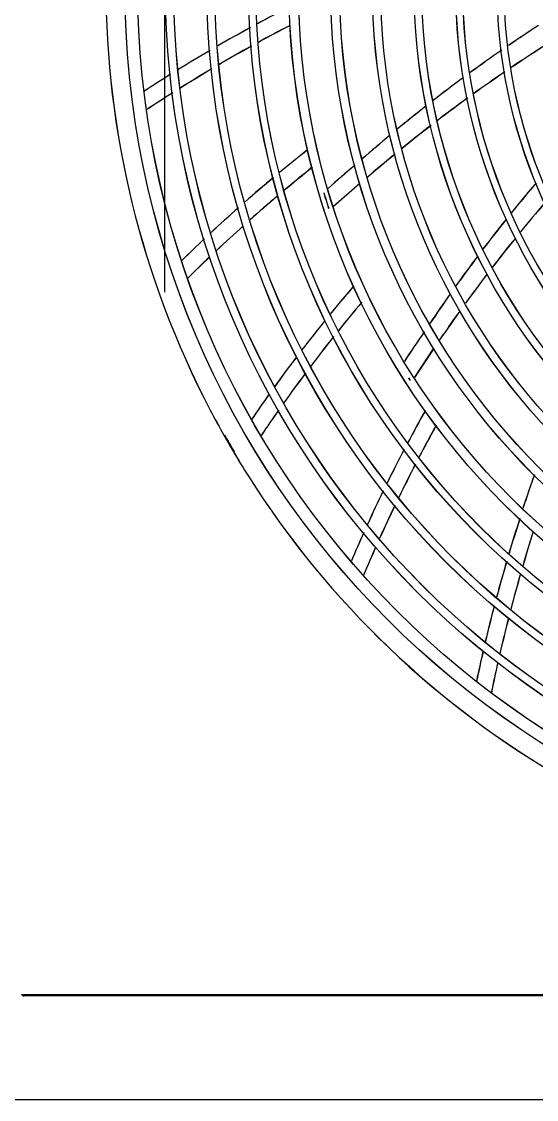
# Model space of a CAD drawing. Header units: millimetres. Extents: x 5204 to 163252, y 3613 to 115772.
# Drawn here: x 38746.6 to 38908.3, y 33405.3 to 33743.9 of the extents above; entities that cross this region are included whole.
import ezdxf

# ---------------------------------------------------------------- set-up
doc = ezdxf.new("R2010")
doc.units = ezdxf.units.MM
doc.header["$LTSCALE"] = 0.2
doc.layers.add('0-1', color=7, linetype='Continuous')

msp = doc.modelspace()

# ---------------------------------------------------------------- linework, layer by layer
at = {"layer": '0-1', "color": 7, "linetype": 'Continuous'}
for p, q in [((38791.58, 33658.95), (38791.58, 33808.95)), ((38855.08, 33694.85), (38857.08, 33696.55)), ((38855.08, 33694.85), (38857.08, 33696.55)), ((38855.09, 33694.89), (38857.09, 33696.59)), ((38852.88, 33693.05), (38844.58, 33685.85)), ((38852.88, 33693.05), (38844.58, 33685.85)), ((38852.85, 33693.07), (38844.6, 33685.81)), ((38842.96, 33685.53), (38843.06, 33685.21)), ((38842.98, 33685.55), (38843.08, 33685.25)), ((38842.98, 33685.55), (38843.08, 33685.25)), ((38877.75, 33643.64), (38879.25, 33645.8)), ((38877.78, 33643.65), (38879.28, 33645.75)), ((38877.78, 33643.65), (38879.28, 33645.75)), ((38876.08, 33641.25), (38869.98, 33632.15)), ((38876.08, 33641.25), (38869.98, 33632.15)), ((38876.04, 33641.28), (38870, 33632.19)), ((38868.46, 33631.46), (38868.64, 33631.18)), ((38868.48, 33631.45), (38868.68, 33631.15)), ((38868.48, 33631.45), (38868.68, 33631.15)), ((38746.56, 33438.34), (39375.56, 33438.34)), ((38746.56, 33438.34), (39375.56, 33438.34)), ((38746.58, 33438.35), (39375.58, 33438.35)), ((38751.56, 33437.84), (38747.36, 33437.84)), ((38751.56, 33437.84), (38747.36, 33437.84)), ((38751.58, 33437.85), (38747.38, 33437.85)), ((38751.56, 33437.84), (38751.56, 33438.34)), ((38751.56, 33437.84), (38751.56, 33438.34)), ((39147.56, 33437.84), (38751.56, 33437.84)), ((39147.56, 33437.84), (38751.56, 33437.84)), ((38751.58, 33437.85), (38751.58, 33438.35)), ((39147.58, 33437.85), (38751.58, 33437.85)), ((38596.06, 33405.34), (39526.06, 33405.34))]:
    msp.add_line(p, q, dxfattribs=at)
for centre, radius in [((39061.06, 33755.34), 282), ((39061.08, 33755.35), 282), ((39061.08, 33755.35), 282), ((39061.06, 33755.34), 278), ((39061.08, 33755.35), 278), ((39061.08, 33755.35), 278), ((39061.06, 33755.34), 269.3), ((39061.08, 33755.35), 269.3), ((39061.08, 33755.35), 269.3), ((39061.06, 33755.34), 266.7), ((39061.08, 33755.35), 266.7), ((39061.08, 33755.35), 266.7), ((39061.06, 33755.34), 256.25), ((39061.08, 33755.35), 256.25), ((39061.08, 33755.35), 256.25), ((39061.06, 33755.34), 253.75), ((39061.08, 33755.35), 253.75), ((39061.08, 33755.35), 253.75), ((39061.06, 33755.34), 243.15), ((39061.08, 33755.35), 243.15), ((39061.08, 33755.35), 243.15), ((39061.06, 33755.34), 240.85), ((39061.08, 33755.35), 240.85), ((39061.08, 33755.35), 240.85), ((39061.06, 33755.34), 230.5), ((39061.08, 33755.35), 230.5), ((39061.08, 33755.35), 230.5), ((39061.06, 33755.34), 227.5), ((39061.08, 33755.35), 227.5), ((39061.08, 33755.35), 227.5), ((39061.06, 33755.34), 217.4), ((39061.08, 33755.35), 217.4), ((39061.08, 33755.35), 217.4), ((39061.06, 33755.34), 214.6), ((39061.08, 33755.35), 214.6), ((39061.08, 33755.35), 214.6), ((39061.06, 33755.34), 204.3), ((39061.08, 33755.35), 204.3), ((39061.08, 33755.35), 204.3), ((39061.06, 33755.34), 201.7), ((39061.08, 33755.35), 201.7), ((39061.08, 33755.35), 201.7), ((39061.06, 33755.34), 191.2), ((39061.08, 33755.35), 191.2), ((39061.08, 33755.35), 191.2), ((39061.06, 33755.34), 188.8), ((39061.08, 33755.35), 188.8), ((39061.08, 33755.35), 188.8), ((39061.06, 33755.34), 178.1), ((39061.08, 33755.35), 178.1), ((39061.08, 33755.35), 178.1), ((39061.06, 33755.34), 175.9), ((39061.08, 33755.35), 175.9), ((39061.08, 33755.35), 175.9), ((39061.06, 33755.34), 165.1), ((39061.08, 33755.35), 165.1), ((39061.08, 33755.35), 165.1), ((39061.06, 33755.34), 162.9), ((39061.08, 33755.35), 162.9), ((39061.08, 33755.35), 162.9)]:
    msp.add_circle(centre, radius, dxfattribs=at)
for centre, radius, start, end in [((39061.06, 33755.34), 288, 152.388, 207.612), ((39061.08, 33755.35), 288, 152.388, 207.612), ((39061.08, 33755.35), 288, 152.388, 207.612), ((39051.27, 33315.35), 486.03, 116.9731, 118.314), ((39051.28, 33315.35), 486.03, 116.973, 118.314), ((39051.28, 33315.35), 486.03, 116.973, 118.314), ((39051.27, 33315.35), 486.03, 118.6158, 120.004), ((39051.28, 33315.35), 486.03, 118.616, 120.004), ((39051.28, 33315.35), 486.03, 118.616, 120.004), ((39061.28, 33298.95), 499.97, 117.432, 118.726), ((39061.28, 33298.95), 499.97, 117.432, 118.726), ((39061.29, 33298.92), 499.97, 117.4324, 118.7264), ((39175.68, 33332.85), 488.95, 123.051, 124.39), ((39175.68, 33332.85), 488.95, 123.051, 124.39), ((39175.69, 33332.88), 488.95, 123.0507, 124.3902), ((39051.27, 33315.35), 486.03, 120.3301, 121.7154), ((39051.28, 33315.35), 486.03, 120.33, 121.715), ((39051.28, 33315.35), 486.03, 120.33, 121.715), ((39061.28, 33298.95), 499.97, 119.014, 120.341), ((39061.28, 33298.95), 499.97, 119.014, 120.341), ((39061.29, 33298.92), 499.97, 119.0137, 120.3412), ((39175.68, 33332.85), 488.95, 124.682, 126.106), ((39175.68, 33332.85), 488.95, 124.682, 126.106), ((39175.69, 33332.88), 488.95, 124.6824, 126.1064), ((39170.85, 33328.38), 483.76, 122.5906, 123.9956), ((39170.88, 33328.35), 483.76, 122.591, 123.996), ((39170.88, 33328.35), 483.76, 122.591, 123.996), ((39051.27, 33315.35), 486.03, 122.0426, 123.191), ((39051.28, 33315.35), 486.03, 122.043, 123.191), ((39051.28, 33315.35), 486.03, 122.043, 123.191), ((39061.28, 33298.95), 499.97, 120.659, 121.977), ((39061.28, 33298.95), 499.97, 120.659, 121.977), ((39061.29, 33298.92), 499.97, 120.659, 121.9765), ((39170.85, 33328.38), 483.76, 124.2772, 125.7033), ((39170.88, 33328.35), 483.76, 124.277, 125.703), ((39170.88, 33328.35), 483.76, 124.277, 125.703), ((39175.68, 33332.85), 488.95, 126.412, 127.812), ((39175.68, 33332.85), 488.95, 126.412, 127.812), ((39175.69, 33332.88), 488.95, 126.4116, 127.8121), ((39061.28, 33298.95), 499.97, 122.305, 123.405), ((39061.28, 33298.95), 499.97, 122.305, 123.405), ((39061.29, 33298.92), 499.97, 122.3051, 123.4052), ((39175.68, 33332.85), 488.95, 128.151, 129.508), ((39175.68, 33332.85), 488.95, 128.151, 129.508), ((39175.69, 33332.88), 488.95, 128.1515, 129.5077), ((39170.85, 33328.38), 483.76, 125.9668, 127.3879), ((39170.88, 33328.35), 483.76, 125.967, 127.388), ((39170.88, 33328.35), 483.76, 125.967, 127.388), ((39170.85, 33328.38), 483.76, 127.6727, 129.0633), ((39170.88, 33328.35), 483.76, 127.673, 129.063), ((39170.88, 33328.35), 483.76, 127.673, 129.063), ((39175.68, 33332.85), 488.95, 129.867, 131.188), ((39175.68, 33332.85), 488.95, 129.867, 131.188), ((39175.69, 33332.88), 488.95, 129.867, 131.1883), ((39137.28, 33321.85), 486.03, 128.241, 129.573), ((39137.28, 33321.85), 486.03, 128.241, 129.573), ((39137.3, 33321.89), 486.03, 128.2408, 129.5731), ((39170.85, 33328.38), 483.76, 129.3814, 130.4354), ((39170.88, 33328.35), 483.76, 129.381, 130.435), ((39170.88, 33328.35), 483.76, 129.381, 130.435), ((39150.28, 33307.75), 499.97, 128.667, 129.988), ((39150.28, 33307.75), 499.97, 128.667, 129.988), ((39150.33, 33307.73), 499.97, 128.6667, 129.9876), ((39006.28, 33512.25), 242.51, 129.736, 132.356), ((39006.28, 33512.25), 242.51, 129.736, 132.356), ((39006.32, 33512.26), 242.51, 129.7363, 132.3559), ((39137.28, 33321.85), 486.03, 129.875, 131.251), ((39137.28, 33321.85), 486.03, 129.875, 131.251), ((39137.3, 33321.89), 486.03, 129.8745, 131.2515), ((39281.08, 33376.95), 488.95, 139.687, 141.124), ((39281.08, 33376.95), 488.95, 139.687, 141.124), ((39281.13, 33376.95), 488.95, 139.6874, 141.1236), ((39061.06, 33755.34), 229, 196.5606, 197.3522), ((39061.08, 33755.35), 229, 196.561, 197.352), ((39061.08, 33755.35), 229, 196.561, 197.352), ((39150.28, 33307.75), 499.97, 130.278, 131.608), ((39150.28, 33307.75), 499.97, 130.278, 131.608), ((39150.33, 33307.73), 499.97, 130.2775, 131.6084), ((39061.06, 33755.34), 229, 197.3522, 197.7502), ((39061.08, 33755.35), 229, 197.352, 197.75), ((39061.08, 33755.35), 229, 197.352, 197.75), ((39277.58, 33371.35), 483.76, 139.284, 140.68), ((39277.58, 33371.35), 483.76, 139.284, 140.68), ((39277.62, 33371.34), 483.76, 139.284, 140.68), ((39137.28, 33321.85), 486.03, 131.584, 132.946), ((39137.28, 33321.85), 486.03, 131.584, 132.946), ((39137.3, 33321.89), 486.03, 131.5835, 132.9455), ((39150.28, 33307.75), 499.97, 131.933, 133.23), ((39150.28, 33307.75), 499.97, 131.933, 133.23), ((39150.33, 33307.73), 499.97, 131.9326, 133.2298), ((39281.08, 33376.95), 488.95, 141.405, 142.815), ((39281.08, 33376.95), 488.95, 141.405, 142.815), ((39281.13, 33376.95), 488.95, 141.4051, 142.8146), ((39137.28, 33321.85), 486.03, 133.292, 134.43), ((39137.28, 33321.85), 486.03, 133.292, 134.43), ((39137.3, 33321.89), 486.03, 133.2918, 134.43), ((39277.58, 33371.35), 483.76, 140.985, 142.361), ((39277.58, 33371.35), 483.76, 140.985, 142.361), ((39277.62, 33371.34), 483.76, 140.9848, 142.361), ((39150.28, 33307.75), 499.97, 133.578, 134.67), ((39150.28, 33307.75), 499.97, 133.578, 134.67), ((39150.33, 33307.73), 499.97, 133.5779, 134.6696), ((39281.08, 33376.95), 488.95, 143.131, 144.506), ((39281.08, 33376.95), 488.95, 143.131, 144.506), ((39281.13, 33376.95), 488.95, 143.1315, 144.5055), ((39277.58, 33371.35), 483.76, 142.695, 144.041), ((39277.58, 33371.35), 483.76, 142.695, 144.041), ((39277.62, 33371.34), 483.76, 142.6954, 144.0408), ((39220.39, 33345.09), 486.03, 139.4784, 140.8414), ((39220.38, 33345.05), 486.03, 139.478, 140.841), ((39220.38, 33345.05), 486.03, 139.478, 140.841), ((39281.08, 33376.95), 488.95, 144.849, 146.187), ((39281.08, 33376.95), 488.95, 144.849, 146.187), ((39281.13, 33376.95), 488.95, 144.849, 146.187), ((39235.94, 33333.75), 499.97, 139.9095, 141.2197), ((39235.98, 33333.75), 499.97, 139.91, 141.22), ((39235.98, 33333.75), 499.97, 139.91, 141.22), ((39277.58, 33371.35), 483.76, 144.402, 145.435), ((39277.58, 33371.35), 483.76, 144.402, 145.435), ((39277.62, 33371.34), 483.76, 144.402, 145.4354), ((39220.38, 33345.05), 486.03, 141.143, 142.522), ((39220.38, 33345.05), 486.03, 141.143, 142.522), ((39220.39, 33345.09), 486.03, 141.1429, 142.5216), ((39071.08, 33506.35), 242.51, 144.719, 147.357), ((39071.08, 33506.35), 242.51, 144.719, 147.357), ((39071.1, 33506.37), 242.51, 144.719, 147.3573), ((39235.94, 33333.75), 499.97, 141.5085, 142.851), ((39235.98, 33333.75), 499.97, 141.509, 142.851), ((39235.98, 33333.75), 499.97, 141.509, 142.851), ((39220.39, 33345.09), 486.03, 142.8563, 144.2073), ((39220.38, 33345.05), 486.03, 142.856, 144.207), ((39220.38, 33345.05), 486.03, 142.856, 144.207), ((39235.94, 33333.75), 499.97, 143.1612, 144.4944), ((39235.98, 33333.75), 499.97, 143.161, 144.494), ((39235.98, 33333.75), 499.97, 143.161, 144.494), ((39061.06, 33755.34), 229, 212.6022, 212.7502), ((39061.08, 33755.35), 229, 212.602, 212.75), ((39061.08, 33755.35), 229, 212.602, 212.75), ((39220.39, 33345.09), 486.03, 144.562, 145.708), ((39220.38, 33345.05), 486.03, 144.562, 145.708), ((39220.38, 33345.05), 486.03, 144.562, 145.708), ((39061.06, 33755.34), 288, 207.612, 209.4032), ((39061.08, 33755.35), 288, 207.612, 209.403), ((39061.08, 33755.35), 288, 207.612, 209.403), ((39235.94, 33333.75), 499.97, 144.8084, 145.9111), ((39235.98, 33333.75), 499.97, 144.808, 145.911), ((39235.98, 33333.75), 499.97, 144.808, 145.911), ((39297.37, 33384.06), 486.03, 150.7171, 152.0706), ((39297.38, 33384.05), 486.03, 150.717, 152.071), ((39297.38, 33384.05), 486.03, 150.717, 152.071), ((39314.78, 33375.95), 499.97, 151.161, 152.465), ((39314.78, 33375.95), 499.97, 151.161, 152.465), ((39314.82, 33375.97), 499.97, 151.1611, 152.4653), ((39061.06, 33755.34), 288, 209.4032, 209.6021), ((39061.08, 33755.35), 288, 209.403, 209.602), ((39061.08, 33755.35), 288, 209.403, 209.602), ((39061.06, 33755.34), 287.8, 209.4027, 210.5973), ((39061.08, 33755.35), 287.8, 209.403, 210.597), ((39061.08, 33755.35), 287.8, 209.403, 210.597), ((39061.06, 33755.34), 288, 209.6021, 210.3979), ((39061.08, 33755.35), 288, 209.602, 210.398), ((39061.08, 33755.35), 288, 209.602, 210.398), ((39061.06, 33755.34), 288, 210.3979, 210.5968), ((39061.08, 33755.35), 288, 210.398, 210.597), ((39061.08, 33755.35), 288, 210.398, 210.597), ((39061.06, 33755.34), 288, 210.5968, 212.388), ((39061.08, 33755.35), 288, 210.597, 212.388), ((39061.08, 33755.35), 288, 210.597, 212.388), ((39297.37, 33384.06), 486.03, 152.3718, 153.7589), ((39297.38, 33384.05), 486.03, 152.372, 153.759), ((39297.38, 33384.05), 486.03, 152.372, 153.759), ((39314.78, 33375.95), 499.97, 152.754, 154.09), ((39314.78, 33375.95), 499.97, 152.754, 154.09), ((39314.82, 33375.97), 499.97, 152.7543, 154.0903), ((39061.06, 33755.34), 288, 212.388, 267.612), ((39061.08, 33755.35), 288, 212.388, 267.612), ((39061.08, 33755.35), 288, 212.388, 267.612), ((39135.18, 33517.45), 242.51, 159.714, 162.363), ((39135.18, 33517.45), 242.51, 159.714, 162.363), ((39135.2, 33517.46), 242.51, 159.7139, 162.3626), ((39297.37, 33384.06), 486.03, 154.082, 155.458), ((39297.38, 33384.05), 486.03, 154.082, 155.458), ((39297.38, 33384.05), 486.03, 154.082, 155.458), ((39314.78, 33375.95), 499.97, 154.407, 155.725), ((39314.78, 33375.95), 499.97, 154.407, 155.725), ((39314.82, 33375.97), 499.97, 154.4073, 155.7245), ((39365.26, 33437.3), 486.03, 161.9648, 163.3139), ((39365.28, 33437.25), 486.03, 161.965, 163.314), ((39365.28, 33437.25), 486.03, 161.965, 163.314), ((39297.37, 33384.06), 486.03, 155.7887, 156.9298), ((39297.38, 33384.05), 486.03, 155.789, 156.93), ((39297.38, 33384.05), 486.03, 155.789, 156.93), ((39383.96, 33432.77), 499.97, 162.4218, 163.7248), ((39383.98, 33432.75), 499.97, 162.422, 163.725), ((39383.98, 33432.75), 499.97, 162.422, 163.725), ((39314.78, 33375.95), 499.97, 156.059, 157.158), ((39314.78, 33375.95), 499.97, 156.059, 157.158), ((39314.82, 33375.97), 499.97, 156.0587, 157.1585), ((39365.26, 33437.3), 486.03, 163.6159, 164.9999), ((39365.28, 33437.25), 486.03, 163.616, 165), ((39365.28, 33437.25), 486.03, 163.616, 165), ((39383.96, 33432.77), 499.97, 164.0151, 165.3511), ((39383.98, 33432.75), 499.97, 164.015, 165.351), ((39383.98, 33432.75), 499.97, 164.015, 165.351), ((39365.26, 33437.3), 486.03, 165.3312, 166.6954), ((39365.28, 33437.25), 486.03, 165.331, 166.695), ((39365.28, 33437.25), 486.03, 165.331, 166.695), ((39383.96, 33432.77), 499.97, 165.6768, 166.9851), ((39383.98, 33432.75), 499.97, 165.677, 166.985), ((39383.98, 33432.75), 499.97, 165.677, 166.985), ((39365.26, 33437.3), 486.03, 167.0488, 168.1919), ((39365.28, 33437.25), 486.03, 167.049, 168.192), ((39365.28, 33437.25), 486.03, 167.049, 168.192), ((39383.96, 33432.77), 499.97, 167.3264, 168.4241), ((39383.98, 33432.75), 499.97, 167.326, 168.424), ((39383.98, 33432.75), 499.97, 167.326, 168.424), ((38747.36, 33438.64), 0.8, 202.0717, 270), ((38747.36, 33438.64), 0.8, 202.0717, 270), ((38747.38, 33438.65), 0.8, 202.072, 270)]:
    msp.add_arc(centre, radius, start, end, dxfattribs=at)

doc.saveas('drawing.dxf')
